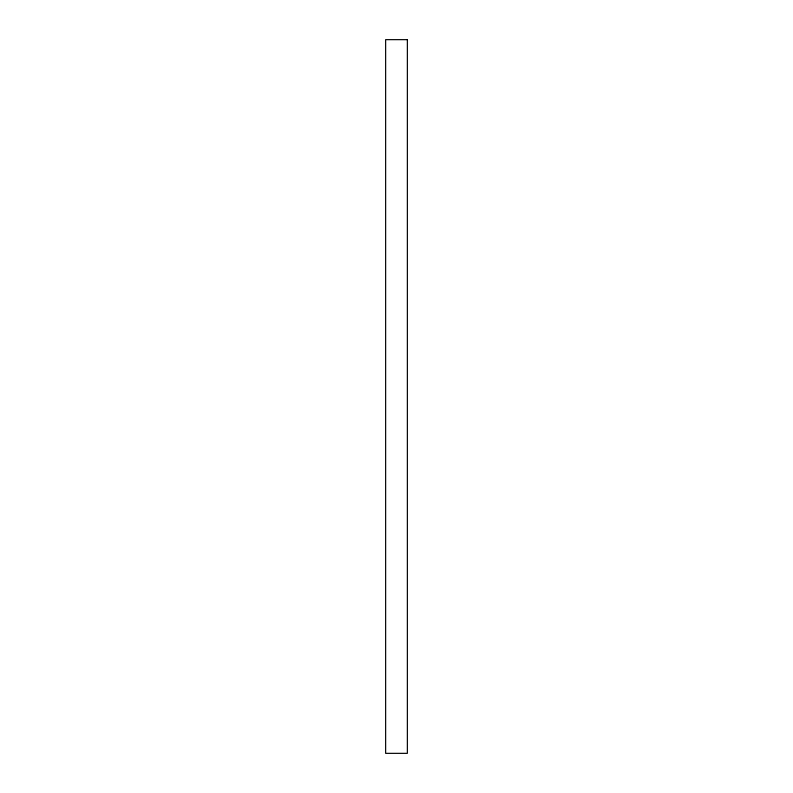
<?xml version="1.0" encoding="UTF-8"?>
<svg xmlns="http://www.w3.org/2000/svg" width="793" height="793" viewBox="0 0 793 793"><rect width="100%" height="100%" fill="white"/><g stroke="black" fill="none" stroke-linecap="round" stroke-linejoin="round"><path stroke-width="1.19" d="M407.364 39.65L385.636 39.65L385.636 753.35L407.364 753.35L407.364 39.65"/></g></svg>
